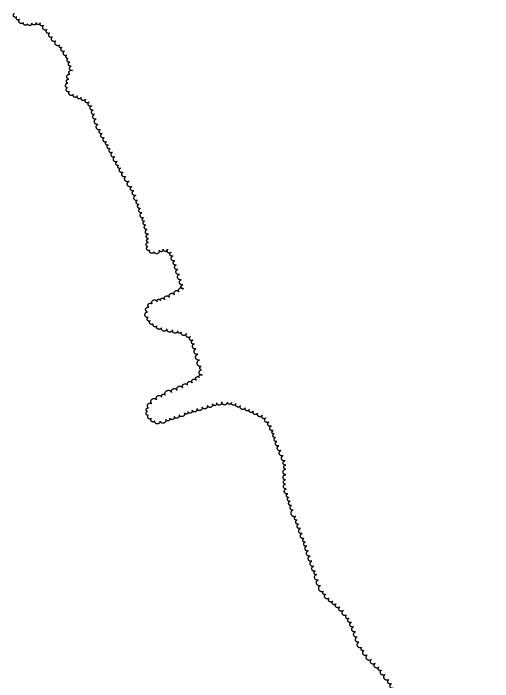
# Model space of a CAD drawing. Header units: feet. Extents: x 1024280 to 1029256, y 89370 to 94536.
# Drawn here: x 1024591 to 1025475, y 91101 to 92333 of the extents above; entities that cross this region are included whole.
import ezdxf

# ---------------------------------------------------------------- set-up
doc = ezdxf.new("R2010")
doc.units = ezdxf.units.FT
doc.header["$MEASUREMENT"] = 0
doc.linetypes.add('LTP600', pattern=[100, 100, 0])
doc.layers.add('TREELINE', color=9, linetype='LTP600')

msp = doc.modelspace()

# ---------------------------------------------------------------- linework, layer by layer
at = {"layer": 'TREELINE', "flags": 128}
msp.add_lwpolyline([(1025474.45, 90887.74, -1), (1025465.62, 90884.01, -1), (1025457.18, 90881.68, -1), (1025448.75, 90879.34, -1), (1025441.75, 90882.12, -1), (1025432.13, 90879.39, -1), (1025422.99, 90878.73, -1), (1025415.78, 90882.92, -1), (1025406.15, 90888.52, -1), (1025399.31, 90895.82, -1), (1025392.76, 90902.81, -1), (1025386.01, 90908.39, -1), (1025377.26, 90915.64, -1), (1025369.05, 90921.34, -1), (1025360.77, 90926.95, -1), (1025353.13, 90932.02, -1), (1025346.21, 90936.61, -1), (1025336.68, 90942.6, -1), (1025328.69, 90949.27, -1), (1025323.22, 90957.15, -1), (1025320.65, 90965.51, -1), (1025321.22, 90973.41, -1), (1025322.36, 90980.4, -1), (1025323.49, 90987.4, -1), (1025325.63, 90996.31, -1), (1025329.02, 91003.93, -1), (1025329.8, 91011.39, -1), (1025328.61, 91017.95, -1), (1025324.27, 91029.67, -1), (1025319, 91040.08, -1), (1025313.77, 91049.57, -1), (1025308.75, 91058.21, -1), (1025304.21, 91066.17, -1), (1025300.33, 91073.55, -1), (1025296.86, 91080.14, -1), (1025292.58, 91089.19, -1), (1025288.21, 91097.72, -1), (1025283.3, 91104.96, -1), (1025276.78, 91114.61, -1), (1025269.5, 91122.64, -1), (1025264.89, 91127.74, -1), (1025257.99, 91134.98, -1), (1025251.04, 91142.19, -1), (1025243.47, 91150.51, -1), (1025237.32, 91158.92, -1), (1025233.39, 91164.3, -1), (1025228.12, 91174.37, -1), (1025224.97, 91183.71, -1), (1025221.9, 91193.34, -1), (1025218.17, 91202.62, -1), (1025214.03, 91210.8, -1), (1025209.8, 91217.98, -1), (1025205.44, 91224.08, -1), (1025199.37, 91232.55, -1), (1025192.55, 91239.28, -1), (1025185.71, 91244.74, -1), (1025179.57, 91249.73, -1), (1025173.1, 91254.99, -1), (1025166.71, 91262.68, -1), (1025162.65, 91267.58, -1), (1025157.39, 91278.46, -1), (1025153.23, 91288.91, -1), (1025149.84, 91298.76, -1), (1025147.68, 91305.06, -1), (1025144.53, 91314.21, -1), (1025141.34, 91323.49, -1), (1025138.08, 91333.01, -1), (1025134.82, 91342.46, -1), (1025131.81, 91351.12, -1), (1025129.07, 91358.99, -1), (1025126.88, 91365.31, -1), (1025123.55, 91374.77, -1), (1025120.33, 91383.79, -1), (1025117.05, 91391.9, -1), (1025114.21, 91399.29, -1), (1025111.68, 91405.91, -1), (1025107.17, 91418.02, -1), (1025104.11, 91426.25, -1), (1025101.32, 91434.1, -1), (1025098.86, 91441.18, -1), (1025096.83, 91447.53, -1), (1025093.9, 91456.66, -1), (1025092.71, 91465.33, -1), (1025092.88, 91473.24, -1), (1025093.09, 91482.9, -1), (1025093.2, 91492.9, -1), (1025093.28, 91500.52, -1), (1025091.97, 91508.81, -1), (1025088.32, 91518.01, -1), (1025084.25, 91527.38, -1), (1025080.4, 91536.15, -1), (1025076.83, 91544.14, -1), (1025074.2, 91551.61, -1), (1025071.96, 91558.33, -1), (1025069.97, 91564.33, -1), (1025066.58, 91572.84, -1), (1025061.86, 91579.71, -1), (1025056.43, 91587.59, -1), (1025050.04, 91592.56, -1), (1025041.29, 91596.47, -1), (1025033.19, 91599.79, -1), (1025025.93, 91602.93, -1), (1025018.6, 91606.11, -1), (1025009.5, 91610.25, -1), (1025001.08, 91613.87, -1), (1024993.08, 91616.23, -1), (1024985.59, 91616.5, -1), (1024975.18, 91616.89, -1), (1024965.8, 91614.91, -1), (1024958.15, 91613.3, -1), (1024948.54, 91610.54, -1), (1024938.97, 91607.64, -1), (1024929.44, 91604.61, -1), (1024920.73, 91601.74, -1), (1024912.84, 91599.05, -1), (1024906.39, 91596.84, -1), (1024896.56, 91593.42, -1), (1024887.52, 91590.24, -1), (1024879.28, 91587.29, -1), (1024871.75, 91584.85, -1), (1024861.44, 91581.52, -1), (1024851.52, 91581.67, -1), (1024845.02, 91586.17, -1), (1024840.32, 91592.3, -1), (1024838.23, 91599.5, -1), (1024840.12, 91605.89, -1), (1024845.75, 91614.04, -1), (1024854.98, 91621.17, -1), (1024864.57, 91626.21, -1), (1024870.84, 91629.51, -1), (1024882.74, 91634.53, -1), (1024892.78, 91638.24, -1), (1024903.04, 91642.85, -1), (1024912.25, 91647.71, -1), (1024920.61, 91652.39, -1), (1024927.96, 91657.14, -1), (1024934.01, 91662.25, -1), (1024938.79, 91666.3, -1), (1024938.02, 91676.27, -1), (1024937.53, 91682.57, -1), (1024934.2, 91694.18, -1), (1024930.85, 91704.92, -1), (1024927.58, 91714.81, -1), (1024924.32, 91723.82, -1), (1024921.78, 91730.83, -1), (1024917.37, 91737.51, -1), (1024910.13, 91743.07, -1), (1024900.52, 91745.87, -1), (1024894.11, 91747.74, -1), (1024884.2, 91749.77, -1), (1024874.21, 91751.6, -1), (1024864.01, 91753.71, -1), (1024855.36, 91757.15, -1), (1024848.93, 91761.16, -1), (1024842.9, 91766.29, -1), (1024839.4, 91772.45, -1), (1024838.02, 91782.84, -1), (1024840.57, 91791.51, -1), (1024846.35, 91797.94, -1), (1024856.02, 91801.79, -1), (1024862.09, 91804.2, -1), (1024869.72, 91805.23, -1), (1024878.64, 91809.65, -1), (1024887.91, 91814.5, -1), (1024896.31, 91819.93, -1), (1024904.37, 91825.13, -1), (1024903.53, 91833.04, -1), (1024900.53, 91842.35, -1), (1024897.03, 91852.16, -1), (1024893.92, 91861.23, -1), (1024891.12, 91869.51, -1), (1024888.47, 91876.98, -1), (1024885.21, 91886.19, -1), (1024881.35, 91892.75, -1), (1024875.18, 91898.35, -1), (1024866.89, 91898.64, -1), (1024859.7, 91896.5, -1), (1024850.07, 91893.64, -1), (1024842.18, 91896.42, -1), (1024838.63, 91903.46, -1), (1024840.27, 91910.79, -1), (1024840.14, 91917.87, -1), (1024839.99, 91926.1, -1), (1024837.68, 91934.97, -1), (1024835.3, 91942.95, -1), (1024833.01, 91950.1, -1), (1024830.95, 91956.44, -1), (1024827.99, 91965.55, -1), (1024825.2, 91973.84, -1), (1024822.52, 91981.29, -1), (1024819.94, 91988.42, -1), (1024816.41, 91997.78, -1), (1024812.95, 92006.27, -1), (1024809.14, 92013.68, -1), (1024804, 92023.69, -1), (1024798.42, 92032.48, -1), (1024793.04, 92040.41, -1), (1024788.26, 92047.74, -1), (1024784.98, 92052.78, -1), (1024782.4, 92060.06, -1), (1024777.83, 92068.7, -1), (1024773.45, 92076.75, -1), (1024769.43, 92084.05, -1), (1024765.81, 92090.62, -1), (1024762.61, 92096.46, -1), (1024758.53, 92103.91, -1), (1024754.45, 92111.65, -1), (1024751.25, 92118.89, -1), (1024746.87, 92128.8, -1), (1024743.45, 92138.2, -1), (1024740.57, 92146.9, -1), (1024737.83, 92154.77, -1), (1024735.14, 92162.5, -1), (1024730.54, 92169.52, -1), (1024724.09, 92175.16, -1), (1024715.93, 92178.3, -1), (1024708.47, 92180.97, -1), (1024701.15, 92183.59, -1), (1024694.13, 92188.72, -1), (1024690.73, 92196.02, -1), (1024691.56, 92204.31, -1), (1024693.13, 92211.65, -1), (1024695.11, 92220.89, -1), (1024700.21, 92227.73, -1), (1024697.69, 92236.11, -1), (1024694.92, 92243.52, -1), (1024692.11, 92250.02, -1), (1024689.66, 92255.68, -1), (1024685.32, 92263.76, -1), (1024680.25, 92270.37, -1), (1024676.54, 92275.21, -1), (1024668.87, 92282.26, -1), (1024662.83, 92289.71, -1), (1024657.8, 92296.87, -1), (1024653.19, 92303.3, -1), (1024647.19, 92311.66, -1), (1024640.48, 92315.88, -1), (1024632.98, 92316.54, -1), (1024624.74, 92315.26, -1), (1024616.84, 92314.03, -1), (1024609.57, 92316, -1), (1024602.14, 92322.06, -1), (1024596.94, 92326.31, -1), (1024592.74, 92333.16, -1), (1024592.74, 92333.16)], format="xyb", dxfattribs=at)

doc.saveas('drawing.dxf')
